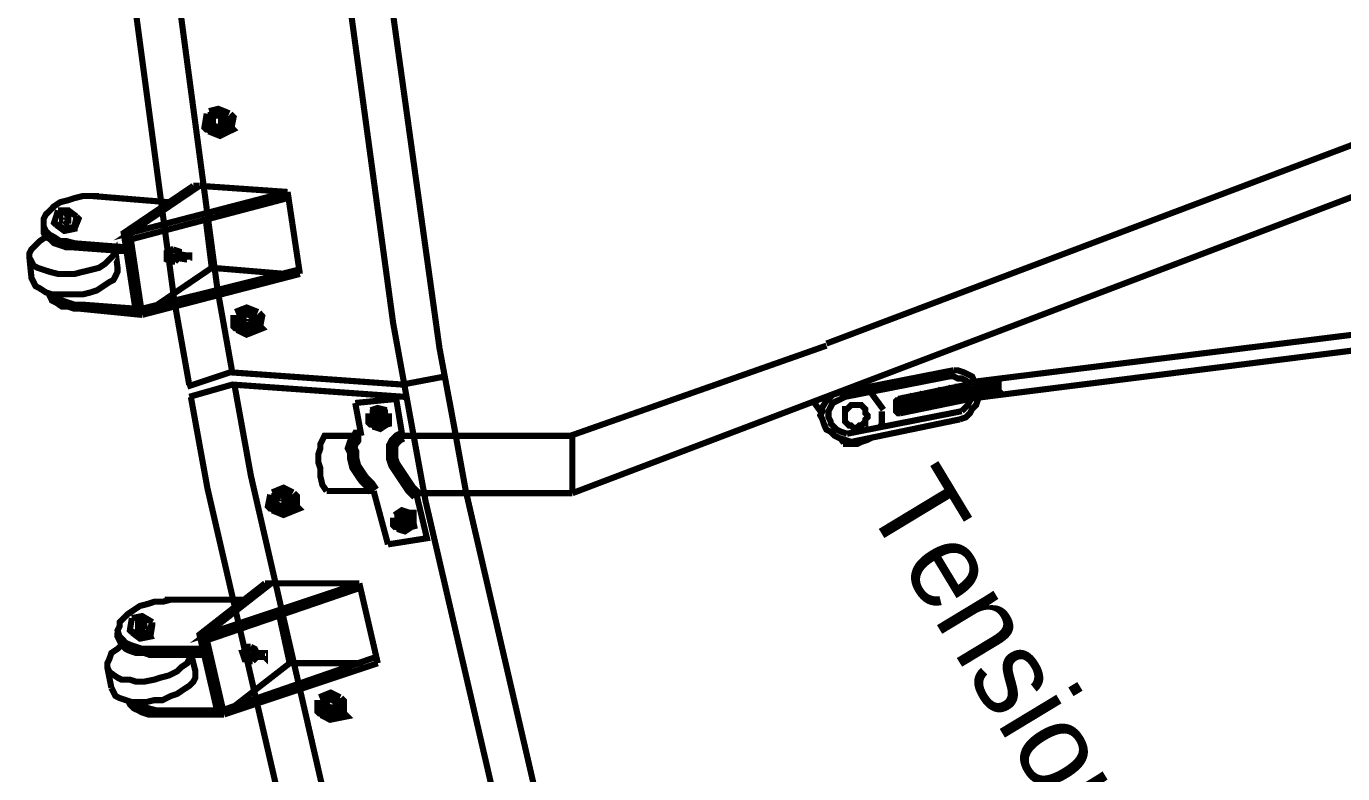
# Model space of a CAD drawing. Extents: x 0 to 11.7, y 0 to 16.5.
# Drawn here: x 4.35 to 5.421, y 9.121 to 9.729 of the extents above; entities that cross this region are included whole.
import ezdxf

# ---------------------------------------------------------------- set-up
doc = ezdxf.new("R2010")
doc.units = 0
doc.layers.get('0').update_dxf_attribs({"linetype": 'CONTINUOUS'})

msp = doc.modelspace()

# ---------------------------------------------------------------- linework, layer by layer
at = {"color": 0}
for points, const_width in [([(4.60514, 10.2776), (4.60732, 10.2036), (4.63531, 9.83425), (4.68631, 9.46739), (4.69993, 9.39453)], 0.005), ([(4.43207, 10.2733), (4.43419, 10.204), (4.4599, 9.85889), (4.50564, 9.51579), (4.51779, 9.4476)], 0.005), ([(4.39708, 10.2633), (4.39919, 10.1941), (4.42492, 9.8489), (4.47065, 9.50581), (4.48275, 9.43761)], 0.005), ([(4.5721, 10.2633), (4.57428, 10.1924), (4.60097, 9.83886), (4.64865, 9.48753), (4.66135, 9.41769)], 0.005), ([(6.59776, 10.0744), (5.00108, 9.47114)], 0.005), ([(6.60612, 10.0378), (5.00944, 9.4311), (4.79443, 9.34944)], 0.005), ([(6.98281, 9.67111), (5.1161, 9.43946)], 0.005), ([(4.49946, 9.64611), (4.49778, 9.64779), (4.49946, 9.65776)], 0.01), ([(4.49778, 9.64779), (4.50613, 9.64442), (4.51281, 9.64779), (4.51443, 9.65608)], 0.01), ([(4.51443, 9.65608), (4.50613, 9.65944), (4.49946, 9.65776)], 0.01), ([(4.51443, 9.64611), (4.51611, 9.65446), (4.51443, 9.65608)], 0.01), ([(6.98611, 9.66114), (5.1161, 9.42611)], 0.005), ([(4.49946, 9.64611), (4.50776, 9.64279), (4.51443, 9.64611), (4.51281, 9.64779)], 0.01), ([(4.50444, 9.6511), (4.50276, 9.6511)], 0.01), ([(4.50776, 9.65278), (4.50613, 9.65278)], 0.01), ([(4.50776, 9.64279), (4.50613, 9.64442)], 0.01), ([(4.40944, 9.5911), (4.40278, 9.5911), (4.39611, 9.5911), (4.38943, 9.58946), (4.38444, 9.58778), (4.37776, 9.5861), (4.37278, 9.58279), (4.36947, 9.57943), (4.3661, 9.57611), (4.36442, 9.57275), (4.36442, 9.56944), (4.36442, 9.56614), (4.3661, 9.56278), (4.36947, 9.55946), (4.37278, 9.55778), (4.37776, 9.55447), (4.38276, 9.55447), (4.38943, 9.55279)], 0.005), ([(4.4661, 9.5861), (4.40446, 9.5911)], 0.005), ([(4.56278, 9.59446), (4.43446, 9.56108), (4.4911, 9.59944)], 0.005), ([(4.48611, 9.59944), (4.42947, 9.56108), (4.43946, 9.4961)], 0.005), ([(4.4911, 9.59944), (4.48611, 9.59944)], 0.005), ([(4.4911, 9.59944), (4.56278, 9.59446)], 0.005), ([(4.56278, 9.59446), (4.57275, 9.52778)], 0.005), ([(4.56278, 9.58946), (4.43608, 9.5561)], 0.005), ([(4.37446, 9.56776), (4.37278, 9.56944), (4.37608, 9.57943)], 0.005), ([(4.37278, 9.56944), (4.38113, 9.56446), (4.38943, 9.56614), (4.39111, 9.57443)], 0.005), ([(4.39111, 9.57443), (4.38444, 9.57943), (4.37608, 9.57943)], 0.005), ([(4.38113, 9.57275), (4.38444, 9.57275), (4.38444, 9.57443), (4.38276, 9.57443), (4.38276, 9.57611), (4.38113, 9.57443), (4.37944, 9.57443), (4.37944, 9.57275), (4.37944, 9.57112), (4.38113, 9.57112), (4.38276, 9.56944), (4.38276, 9.57112), (4.38444, 9.57112), (4.38444, 9.57275)], 0.005), ([(4.38943, 9.56446), (4.39279, 9.57275), (4.39111, 9.57443)], 0.005), ([(4.4961, 9.57275), (4.50108, 9.53276), (4.56108, 9.52778)], 0.005), ([(4.36442, 9.56776), (4.36442, 9.56446), (4.36442, 9.56108), (4.3661, 9.55778), (4.36947, 9.5561), (4.37278, 9.55279), (4.37776, 9.55111), (4.38276, 9.54943), (4.38943, 9.54943)], 0.005), ([(4.37446, 9.56776), (4.38113, 9.56278), (4.38943, 9.56446), (4.38943, 9.56614)], 0.005), ([(4.38113, 9.56278), (4.38113, 9.56446)], 0.005), ([(4.43446, 9.56108), (4.42947, 9.56108)], 0.005), ([(4.43446, 9.56108), (4.44444, 9.49447)], 0.005), ([(4.35275, 9.54113), (4.35444, 9.52447), (4.35612, 9.52111), (4.35781, 9.51779), (4.36111, 9.51611), (4.3661, 9.51281), (4.3711, 9.51113), (4.37608, 9.51113), (4.38276, 9.51113), (4.38943, 9.51113), (4.39611, 9.51113), (4.40278, 9.51281), (4.40776, 9.51443), (4.41276, 9.51779), (4.41775, 9.52111), (4.42111, 9.52279), (4.42279, 9.5261), (4.42443, 9.52946), (4.42443, 9.53276), (4.42279, 9.54611), (4.42111, 9.54275), (4.41775, 9.53944), (4.41444, 9.53614), (4.40944, 9.53276), (4.40278, 9.53108), (4.39611, 9.52946), (4.38943, 9.52778), (4.38276, 9.52778), (4.37608, 9.52778), (4.36947, 9.52946), (4.36442, 9.53108), (4.35943, 9.53276), (4.35612, 9.53444), (4.35444, 9.53776), (4.35275, 9.54113), (4.35275, 9.54443), (4.35444, 9.54779), (4.35781, 9.55111), (4.36111, 9.55447), (4.3661, 9.55778)], 0.005), ([(4.4311, 9.54943), (4.38781, 9.55279)], 0.005), ([(4.43278, 9.54611), (4.38781, 9.54943)], 0.005), ([(4.46446, 9.54443), (4.46778, 9.54779)], 0.005), ([(4.4661, 9.54443), (4.46446, 9.54443), (4.46446, 9.53944), (4.46778, 9.53776)], 0.005), ([(4.47114, 9.53776), (4.46946, 9.53776), (4.46446, 9.53944)], 0.005), ([(4.46946, 9.54779), (4.4661, 9.54443), (4.46778, 9.53776), (4.47114, 9.53776)], 0.005), ([(4.46946, 9.54779), (4.46778, 9.54779)], 0.005), ([(4.46946, 9.54779), (4.47444, 9.54611), (4.47444, 9.54443)], 0.005), ([(4.47114, 9.54443), (4.47114, 9.54275), (4.46946, 9.54275), (4.46946, 9.54113), (4.47114, 9.54113)], 0.005), ([(4.48112, 9.54275), (4.47114, 9.54443)], 0.005), ([(4.47444, 9.54113), (4.47114, 9.53776)], 0.005), ([(4.48112, 9.53944), (4.47114, 9.54113)], 0.005), ([(4.57113, 9.53108), (4.44444, 9.49946)], 0.005), ([(4.57275, 9.52778), (4.44444, 9.49447)], 0.005), ([(4.45443, 9.50108), (4.50108, 9.53276)], 0.005), ([(4.44444, 9.49447), (4.39442, 9.49946), (4.38943, 9.49946), (4.38444, 9.50108), (4.37944, 9.50108), (4.37446, 9.50444), (4.3711, 9.50612), (4.36947, 9.50944), (4.36778, 9.51281)], 0.005), ([(4.43946, 9.49946), (4.39611, 9.50276), (4.38943, 9.50276), (4.38444, 9.50444), (4.37944, 9.50612), (4.37446, 9.50944), (4.37278, 9.51113)], 0.005), ([(4.53776, 9.49447), (4.52946, 9.49778), (4.52111, 9.49447)], 0.01), ([(4.52279, 9.48443), (4.52111, 9.48611), (4.52111, 9.49447)], 0.01), ([(4.52111, 9.48611), (4.52778, 9.48281), (4.53614, 9.48611), (4.53776, 9.49447)], 0.01), ([(4.53776, 9.48443), (4.53944, 9.49278), (4.53776, 9.49447)], 0.01), ([(4.52279, 9.48443), (4.52946, 9.48112), (4.53776, 9.48443), (4.53614, 9.48611)], 0.01), ([(4.52946, 9.4911), (4.52778, 9.4911)], 0.01), ([(4.52946, 9.48112), (4.52778, 9.48281)], 0.01), ([(4.52946, 9.48942), (4.52946, 9.4911)], 0.01), ([(5.00108, 9.46946), (4.79275, 9.39611)], 0.005), ([(4.69114, 9.44444), (4.65608, 9.43778), (4.51611, 9.44775), (4.48112, 9.43608)], 0.005), ([(5.10113, 9.44444), (5.01611, 9.42779), (5.01281, 9.42611), (5.00944, 9.42443), (5.00613, 9.42279), (5.00444, 9.41943), (5.00276, 9.41613), (5.00276, 9.41444), (5.00276, 9.41114), (5.00444, 9.40776), (5.00444, 9.40608), (5.00776, 9.40278), (5.00944, 9.4011), (5.01281, 9.39947), (5.01779, 9.39779)], 0.005), ([(5.10444, 9.44943), (5.01112, 9.4311)], 0.005), ([(5.10113, 9.44444), (5.10444, 9.44444), (5.10781, 9.44276), (5.11111, 9.44276), (5.11442, 9.44114), (5.1161, 9.43946), (5.11778, 9.43608), (5.11947, 9.43446), (5.11947, 9.4311), (5.11947, 9.42779), (5.11778, 9.42443), (5.1161, 9.42111), (5.11279, 9.41775), (5.11111, 9.41613)], 0.005), ([(5.10444, 9.44943), (5.10781, 9.44943), (5.11279, 9.44775), (5.1161, 9.44612), (5.11947, 9.44444), (5.1211, 9.44114), (5.12278, 9.43778), (5.12446, 9.43446), (5.12446, 9.42947), (5.12446, 9.42611), (5.12278, 9.42111), (5.11947, 9.41775), (5.11778, 9.41444), (5.11442, 9.41114), (5.10943, 9.40944)], 0.005), ([(5.14279, 9.44276), (5.14111, 9.44114), (5.14111, 9.43946), (5.14111, 9.43778), (5.14111, 9.43608), (5.14111, 9.43446), (5.14111, 9.43278), (5.14279, 9.4311), (5.14442, 9.42947)], 0.005), ([(4.65776, 9.42779), (4.51779, 9.43778), (4.48281, 9.42779)], 0.005), ([(4.51947, 9.43793), (4.53288, 9.36376), (4.61714, 8.99675), (4.72444, 8.63579), (4.74935, 8.56461)], 0.005), ([(5.01112, 9.4311), (5.00613, 9.42947), (5.00276, 9.42611), (5.00108, 9.42443), (4.99778, 9.41943), (4.99778, 9.41613), (4.9961, 9.41276), (4.99778, 9.40944), (4.99946, 9.40446), (5.00108, 9.4011), (5.00444, 9.39947), (5.00776, 9.39611), (5.01112, 9.39442), (5.01611, 9.39279), (5.02111, 9.39111)], 0.005), ([(5.03093, 9.43978), (5.03108, 9.43956), (5.03267, 9.43733), (5.03282, 9.43713)], 0.005), ([(5.03608, 9.43272), (5.03706, 9.43147), (5.0465, 9.41862), (5.04742, 9.41732)], 0.005), ([(5.1161, 9.43778), (5.05946, 9.42611)], 0.005), ([(5.07943, 9.4311), (5.07781, 9.42947), (5.07781, 9.42779), (5.07781, 9.42611), (5.07781, 9.42443), (5.07781, 9.42279), (5.07781, 9.42111), (5.07943, 9.41943), (5.08111, 9.41775)], 0.005), ([(5.08111, 9.4311), (5.08111, 9.42947), (5.07943, 9.42779), (5.07943, 9.42611), (5.07943, 9.42443), (5.08111, 9.42279), (5.08111, 9.42111), (5.08279, 9.41943), (5.08279, 9.41775)], 0.005), ([(5.08442, 9.4311), (5.08279, 9.42947), (5.08279, 9.42779), (5.08279, 9.42611), (5.08442, 9.42279), (5.0861, 9.42111), (5.0861, 9.41943)], 0.005), ([(5.08778, 9.43278), (5.08778, 9.4311), (5.0861, 9.42947), (5.0861, 9.42779), (5.0861, 9.42611), (5.0861, 9.42443), (5.08778, 9.42279), (5.08778, 9.42111), (5.08946, 9.41943)], 0.005), ([(5.0911, 9.43278), (5.08946, 9.4311), (5.08946, 9.42947), (5.08946, 9.42779), (5.08946, 9.42611), (5.08946, 9.42443), (5.0911, 9.42279), (5.0911, 9.42111), (5.09278, 9.42111)], 0.005), ([(5.09446, 9.43446), (5.09278, 9.43278), (5.09278, 9.4311), (5.09278, 9.42947), (5.09278, 9.42779), (5.09278, 9.42611), (5.09278, 9.42443), (5.09446, 9.42279), (5.09614, 9.42111)], 0.005), ([(5.09614, 9.43446), (5.09614, 9.43278), (5.09446, 9.4311), (5.09446, 9.42947), (5.09446, 9.42779), (5.09614, 9.42611), (5.09614, 9.42443), (5.09776, 9.42279), (5.09776, 9.42111)], 0.005), ([(5.09944, 9.43446), (5.09776, 9.43278), (5.09776, 9.4311), (5.09776, 9.42947), (5.09776, 9.42779), (5.09776, 9.42611), (5.09944, 9.42443), (5.09944, 9.42279), (5.10113, 9.42279)], 0.005), ([(5.10275, 9.43608), (5.10113, 9.43446), (5.10113, 9.43278), (5.10113, 9.4311), (5.10113, 9.42947), (5.10113, 9.42779), (5.10275, 9.42611), (5.10275, 9.42443), (5.10444, 9.42279)], 0.005), ([(5.10612, 9.43608), (5.10444, 9.43446), (5.10444, 9.43278), (5.10444, 9.4311), (5.10444, 9.42947), (5.10444, 9.42779), (5.10444, 9.42611), (5.10612, 9.42443), (5.10781, 9.42279)], 0.005), ([(5.10943, 9.43608), (5.10781, 9.43608), (5.10781, 9.43446), (5.10781, 9.43278), (5.10781, 9.42947), (5.10781, 9.42779), (5.10781, 9.42611), (5.10943, 9.42611), (5.11111, 9.42443)], 0.005), ([(5.11111, 9.43778), (5.11111, 9.43608), (5.11111, 9.43446), (5.10943, 9.43278), (5.10943, 9.4311), (5.11111, 9.42947), (5.11111, 9.42779), (5.11279, 9.42611), (5.11279, 9.42443)], 0.005), ([(5.11442, 9.43778), (5.11442, 9.43608), (5.11279, 9.43446), (5.11279, 9.43278), (5.11279, 9.4311), (5.11442, 9.42947), (5.11442, 9.42779), (5.1161, 9.42611)], 0.005), ([(5.11778, 9.43778), (5.1161, 9.43608), (5.1161, 9.43446), (5.1161, 9.43278), (5.1161, 9.4311), (5.11778, 9.42947), (5.11947, 9.42779)], 0.005), ([(5.12446, 9.43946), (5.12278, 9.43778)], 0.005), ([(5.12608, 9.44114), (5.12608, 9.43946), (5.12446, 9.43778), (5.12446, 9.43608), (5.12446, 9.43446), (5.12608, 9.43278), (5.12608, 9.4311), (5.12776, 9.42947), (5.12776, 9.42779)], 0.005), ([(5.12944, 9.43946), (5.12776, 9.43778), (5.12776, 9.43446), (5.12776, 9.43278), (5.12776, 9.4311), (5.12944, 9.42947), (5.13113, 9.42779)], 0.005), ([(5.13276, 9.43946), (5.13113, 9.43778), (5.13113, 9.43608), (5.13113, 9.43446), (5.13113, 9.4311), (5.13276, 9.4311), (5.13444, 9.42947), (5.13444, 9.42779)], 0.005), ([(5.13612, 9.44114), (5.13612, 9.43946), (5.13444, 9.43778), (5.13444, 9.43608), (5.13444, 9.43446), (5.13444, 9.43278), (5.13612, 9.4311), (5.13612, 9.42947), (5.13781, 9.42779)], 0.005), ([(5.13943, 9.44114), (5.13781, 9.43946), (5.13781, 9.43778), (5.13781, 9.43608), (5.13781, 9.43446), (5.13781, 9.43278), (5.13943, 9.4311), (5.13943, 9.42947), (5.14111, 9.42947)], 0.005), ([(4.4841, 9.42763), (4.49756, 9.35346), (4.58225, 8.98649), (4.69011, 8.62571), (4.71506, 8.55458)], 0.005), ([(4.6511, 9.42611), (4.61778, 9.42279)], 0.005), ([(4.61778, 9.42279), (4.62278, 9.39611)], 0.005), ([(4.6511, 9.42611), (4.65608, 9.39611)], 0.005), ([(4.69428, 9.42518), (4.70779, 9.35086), (4.79292, 8.98292), (4.90121, 8.62115), (4.92632, 8.54986)], 0.005), ([(4.99072, 9.4235), (4.99132, 9.42275), (4.99696, 9.41504), (4.9975, 9.41422)], 0.005), ([(5.05946, 9.42611), (5.05778, 9.42443), (5.05778, 9.42279), (5.05778, 9.42111), (5.05778, 9.41943), (5.05778, 9.41775), (5.05778, 9.41613), (5.05946, 9.41444), (5.06108, 9.41444)], 0.005), ([(5.06108, 9.42779), (5.06108, 9.42611), (5.05946, 9.42443), (5.05946, 9.42279), (5.05946, 9.42111), (5.05946, 9.41943), (5.06108, 9.41775), (5.06108, 9.41613), (5.06278, 9.41444)], 0.005), ([(5.11778, 9.42611), (5.06108, 9.41444)], 0.005), ([(5.06446, 9.42779), (5.06278, 9.42611), (5.06278, 9.42443), (5.06278, 9.42279), (5.06278, 9.42111), (5.06278, 9.41943), (5.06278, 9.41775), (5.06446, 9.41613), (5.06614, 9.41444)], 0.005), ([(5.06776, 9.42779), (5.06614, 9.42611), (5.06614, 9.42443), (5.06614, 9.42279), (5.06614, 9.42111), (5.06614, 9.41943), (5.06614, 9.41775), (5.06776, 9.41613), (5.06944, 9.41613)], 0.005), ([(5.07113, 9.42947), (5.06944, 9.42779), (5.06944, 9.42611), (5.06944, 9.42443), (5.06944, 9.42279), (5.06944, 9.42111), (5.06944, 9.41943), (5.07113, 9.41775), (5.07275, 9.41613)], 0.005), ([(5.07275, 9.42947), (5.07275, 9.42779), (5.07275, 9.42611), (5.07113, 9.42443), (5.07113, 9.42279), (5.07275, 9.42111), (5.07275, 9.41943), (5.07443, 9.41775), (5.07443, 9.41613)], 0.005), ([(5.07611, 9.42947), (5.07443, 9.42779), (5.07443, 9.42611), (5.07443, 9.42279), (5.07443, 9.42111), (5.07611, 9.41943), (5.07781, 9.41943), (5.07781, 9.41775)], 0.005), ([(5.12446, 9.42779), (5.12608, 9.42779)], 0.005), ([(4.64279, 9.41444), (4.63612, 9.41613), (4.63113, 9.41444)], 0.01), ([(4.63276, 9.40608), (4.63113, 9.40776), (4.63113, 9.41444)], 0.01), ([(4.63113, 9.40776), (4.63612, 9.40608), (4.64279, 9.40776), (4.64279, 9.41444)], 0.01), ([(4.64279, 9.41444), (4.64279, 9.40776), (4.63781, 9.40446), (4.63276, 9.40608)], 0.01), ([(4.63612, 9.41114), (4.63612, 9.41276)], 0.01), ([(4.63781, 9.41114), (4.63612, 9.41114)], 0.01), ([(4.66135, 9.41769), (4.67492, 9.34332), (4.76014, 8.97537), (4.8686, 8.61356), (4.89372, 8.54221)], 0.005), ([(5.11111, 9.41613), (5.01779, 9.39779)], 0.005), ([(5.10943, 9.40944), (5.02111, 9.39111)], 0.005), ([(5.04443, 9.40278), (5.04611, 9.40608), (5.04611, 9.40944), (5.04611, 9.41276), (5.04611, 9.41613)], 0.005), ([(4.62278, 9.39611), (4.61947, 9.39611), (4.61778, 9.39279), (4.6161, 9.39111), (4.61442, 9.38613), (4.6161, 9.38276), (4.6161, 9.37776), (4.61778, 9.3711), (4.6211, 9.3661), (4.62446, 9.36111), (4.62944, 9.35612), (4.63276, 9.35113)], 0.01), ([(4.63781, 9.40446), (4.63612, 9.40608)], 0.01), ([(4.65608, 9.39611), (4.65278, 9.39442), (4.6511, 9.39279), (4.64947, 9.39111), (4.64779, 9.38781), (4.64779, 9.38276), (4.64779, 9.37776), (4.64947, 9.37278), (4.65278, 9.36778), (4.65608, 9.36279), (4.65944, 9.35781), (4.66276, 9.35275), (4.66775, 9.34776)], 0.01), ([(4.59776, 9.39611), (4.59446, 9.39611), (4.59278, 9.39611), (4.5911, 9.39279), (4.58946, 9.38943), (4.58946, 9.38613), (4.58778, 9.38112), (4.58778, 9.37446), (4.58946, 9.36947), (4.58946, 9.36279), (4.5911, 9.35612), (4.59446, 9.35113)], 0.005), ([(4.6211, 9.39611), (4.59776, 9.39611)], 0.005), ([(4.79275, 9.39611), (4.65608, 9.39611)], 0.005), ([(4.79443, 9.39611), (4.79443, 9.34944)], 0.005), ([(5.01243, 9.39399), (5.01269, 9.39367), (5.01514, 9.3904), (5.01535, 9.39003)], 0.005), ([(5.01443, 9.38943), (5.01779, 9.38943), (5.02279, 9.38943), (5.0261, 9.38943), (5.02946, 9.39111), (5.03444, 9.39279), (5.03776, 9.39442)], 0.005), ([(4.55111, 9.33778), (4.54943, 9.33946), (4.55111, 9.34776)], 0.01), ([(4.54943, 9.33946), (4.55778, 9.3361), (4.56614, 9.33946), (4.56614, 9.34776)], 0.01), ([(4.56614, 9.34776), (4.55946, 9.35113), (4.55111, 9.34776)], 0.01), ([(4.55778, 9.34278), (4.55778, 9.34446)], 0.01), ([(4.55946, 9.34446), (4.55778, 9.34446)], 0.01), ([(4.56776, 9.33778), (4.56776, 9.34614), (4.56614, 9.34776)], 0.01), ([(4.63276, 9.35113), (4.59446, 9.35113)], 0.005), ([(4.63276, 9.35113), (4.64442, 9.30778)], 0.005), ([(4.66775, 9.34776), (4.67611, 9.31278), (4.64442, 9.30778)], 0.005), ([(4.79443, 9.34944), (4.66613, 9.34944)], 0.005), ([(4.55111, 9.33778), (4.55946, 9.33442), (4.56776, 9.33778), (4.56614, 9.33946)], 0.01), ([(4.55946, 9.33442), (4.55778, 9.3361)], 0.01), ([(4.66114, 9.33111), (4.65608, 9.33279), (4.6511, 9.32943)], 0.01), ([(4.6511, 9.32443), (4.65608, 9.32275), (4.66276, 9.32443), (4.66114, 9.33111)], 0.01), ([(4.65278, 9.32275), (4.6511, 9.32443), (4.6511, 9.32943)], 0.01), ([(4.66114, 9.33111), (4.66276, 9.33111), (4.66276, 9.32443), (4.65776, 9.32112), (4.65278, 9.32275)], 0.01), ([(4.65776, 9.32781), (4.65608, 9.32781)], 0.01), ([(4.65776, 9.32112), (4.65608, 9.32275)], 0.01), ([(4.6211, 9.2761), (4.4961, 9.23443), (4.54943, 9.2761)], 0.005), ([(4.54443, 9.2761), (4.4911, 9.23443), (4.50613, 9.16943)], 0.005), ([(4.62278, 9.27279), (4.4961, 9.22944)], 0.005), ([(4.54943, 9.2761), (4.54443, 9.2761)], 0.005), ([(4.54943, 9.2761), (4.6211, 9.2761)], 0.005), ([(4.6211, 9.2761), (4.63612, 9.2111)], 0.005), ([(4.46778, 9.26281), (4.4611, 9.26113), (4.45443, 9.26113), (4.44943, 9.25944), (4.44276, 9.25776), (4.43778, 9.25444), (4.43278, 9.25108), (4.42947, 9.24778), (4.42611, 9.24447), (4.42611, 9.2411), (4.42443, 9.23779), (4.42611, 9.23281), (4.42779, 9.23112), (4.4311, 9.22775), (4.43446, 9.22613), (4.43946, 9.22444), (4.44444, 9.22276), (4.45111, 9.22276)], 0.005), ([(4.5261, 9.26281), (4.46278, 9.26281)], 0.005), ([(4.45281, 9.24447), (4.44444, 9.24946), (4.43608, 9.24778)], 0.005), ([(4.5561, 9.24946), (4.56446, 9.2111), (4.62446, 9.2111)], 0.005), ([(4.43608, 9.23611), (4.43446, 9.23779), (4.43608, 9.24778)], 0.005), ([(4.43446, 9.23779), (4.44114, 9.23443), (4.44943, 9.23611), (4.45281, 9.24447)], 0.005), ([(4.44276, 9.2411), (4.44276, 9.24278)], 0.005), ([(4.44444, 9.2411), (4.44276, 9.2411)], 0.005), ([(4.45111, 9.23281), (4.45281, 9.24278), (4.45281, 9.24447)], 0.005), ([(4.42443, 9.23611), (4.42443, 9.23281), (4.42611, 9.22944), (4.42779, 9.22613), (4.4311, 9.22276), (4.43446, 9.22114), (4.43946, 9.21946), (4.44613, 9.21946), (4.45111, 9.21778)], 0.005), ([(4.43608, 9.23611), (4.44276, 9.23112), (4.45111, 9.23281), (4.44943, 9.23611)], 0.005), ([(4.44276, 9.23112), (4.44114, 9.23443)], 0.005), ([(4.4961, 9.23443), (4.4911, 9.23443)], 0.005), ([(4.4961, 9.23443), (4.51112, 9.16943)], 0.005), ([(4.42779, 9.22613), (4.42443, 9.22276), (4.41943, 9.21946), (4.41775, 9.21446), (4.41613, 9.2111), (4.41613, 9.20779), (4.41775, 9.20443), (4.41943, 9.20281), (4.42443, 9.19943), (4.42779, 9.19775), (4.43446, 9.19775), (4.43946, 9.19612), (4.44613, 9.19612), (4.45443, 9.19775), (4.45942, 9.19943), (4.4661, 9.20111), (4.47276, 9.20443), (4.47613, 9.20779), (4.48112, 9.2111), (4.48281, 9.21446), (4.48443, 9.21778)], 0.005), ([(4.49278, 9.22276), (4.44943, 9.22276)], 0.005), ([(4.49447, 9.21778), (4.44943, 9.21778)], 0.005), ([(4.48443, 9.21778), (4.48779, 9.20443)], 0.005), ([(4.52946, 9.21946), (4.5261, 9.21946), (4.52778, 9.21446), (4.53108, 9.21446)], 0.005), ([(4.5261, 9.21946), (4.52946, 9.22444)], 0.005), ([(4.53276, 9.22444), (4.52946, 9.21946), (4.53108, 9.21446), (4.53444, 9.21278)], 0.005), ([(4.53276, 9.22444), (4.52946, 9.22444)], 0.005), ([(4.53276, 9.22444), (4.53614, 9.22276), (4.53776, 9.21946)], 0.005), ([(4.54443, 9.21946), (4.53276, 9.21946)], 0.005), ([(4.53276, 9.21946), (4.53276, 9.21778), (4.53276, 9.2161)], 0.005), ([(4.41613, 9.20779), (4.41943, 9.19114)], 0.005), ([(4.41943, 9.19114), (4.42111, 9.18778), (4.42279, 9.18446), (4.42611, 9.18278), (4.4311, 9.1811), (4.43608, 9.17947), (4.44276, 9.17947), (4.44775, 9.17947), (4.45443, 9.1811), (4.4611, 9.1811), (4.46778, 9.18446), (4.47276, 9.18608), (4.47775, 9.18946), (4.48281, 9.19276), (4.48611, 9.19612), (4.48779, 9.19943), (4.48779, 9.20281), (4.48779, 9.20611)], 0.005), ([(4.63444, 9.2161), (4.50944, 9.17279)], 0.005), ([(4.63612, 9.2111), (4.51112, 9.16943)], 0.005), ([(4.51942, 9.17611), (4.56446, 9.2111)], 0.005), ([(4.53444, 9.21278), (4.53108, 9.21278), (4.52778, 9.21446)], 0.005), ([(4.54443, 9.2161), (4.53276, 9.2161)], 0.005), ([(4.53776, 9.2161), (4.53444, 9.21278)], 0.005), ([(4.60444, 9.1811), (4.59776, 9.18446), (4.58946, 9.1811)], 0.01), ([(4.51112, 9.16943), (4.4611, 9.16943), (4.45611, 9.16943), (4.44943, 9.16943), (4.44444, 9.17111), (4.44114, 9.17279), (4.43778, 9.17443), (4.43446, 9.17779), (4.43278, 9.1811)], 0.005), ([(4.50444, 9.17279), (4.4611, 9.17279), (4.45611, 9.17279), (4.44943, 9.17443), (4.44444, 9.17611), (4.44114, 9.17779), (4.43778, 9.17947)], 0.005), ([(4.5911, 9.17111), (4.58946, 9.17279), (4.58946, 9.1811)], 0.01), ([(4.58946, 9.17279), (4.59614, 9.16943), (4.60444, 9.17111), (4.60444, 9.1811)], 0.01), ([(4.5911, 9.17111), (4.59776, 9.16775), (4.60612, 9.16943), (4.60444, 9.17111)], 0.01), ([(4.59446, 9.17443), (4.59446, 9.17611)], 0.01), ([(4.59776, 9.17779), (4.59614, 9.17611)], 0.01), ([(4.59776, 9.17611), (4.59776, 9.17779)], 0.01), ([(4.60612, 9.16943), (4.60612, 9.17947), (4.60444, 9.1811)], 0.01), ([(4.59776, 9.16775), (4.59614, 9.16943)], 0.01)]:
    msp.add_lwpolyline(points, dxfattribs=dict(at, const_width=const_width))
for points, const_width in [([(4.50944, 9.65278), (4.50944, 9.65446), (4.50776, 9.65446), (4.50613, 9.65446), (4.50444, 9.65446), (4.50276, 9.65446), (4.50276, 9.65278), (4.50276, 9.6511), (4.50444, 9.6511), (4.50613, 9.6511), (4.50776, 9.6511), (4.50944, 9.6511), (4.50944, 9.65278)], 0.01), ([(4.50613, 9.65278), (4.50613, 9.65278)], 0.01), ([(4.50944, 9.65278), (4.50944, 9.65278)], 0.01), ([(4.38276, 9.57275), (4.38276, 9.57275)], 0.005), ([(4.48112, 9.54275), (4.48112, 9.54113), (4.48112, 9.53944), (4.48112, 9.54113), (4.48281, 9.54113), (4.48281, 9.54275), (4.48112, 9.54275)], 0.005), ([(4.53276, 9.4911), (4.53108, 9.4911), (4.53108, 9.49278), (4.52946, 9.49278), (4.52778, 9.49278), (4.5261, 9.49278), (4.5261, 9.4911), (4.5261, 9.48942), (4.52778, 9.48942), (4.52778, 9.48779), (4.52946, 9.48779), (4.53108, 9.48942), (4.53276, 9.48942), (4.53276, 9.4911)], 0.01), ([(4.5261, 9.48942), (4.5261, 9.48942)], 0.01), ([(4.53276, 9.4911), (4.53276, 9.4911)], 0.01), ([(5.03276, 9.41613), (5.03276, 9.41775), (5.03108, 9.41943), (5.02946, 9.42111), (5.02778, 9.42111), (5.0261, 9.42111), (5.02447, 9.42111), (5.02279, 9.42111), (5.02111, 9.42111), (5.01942, 9.41943), (5.01779, 9.41775), (5.01611, 9.41775), (5.01611, 9.41613), (5.01611, 9.41444), (5.01611, 9.41276), (5.01611, 9.41114), (5.01611, 9.40944), (5.01611, 9.40776), (5.01779, 9.40608), (5.01942, 9.40446), (5.02111, 9.40446), (5.02279, 9.40278), (5.02447, 9.40278), (5.0261, 9.40278), (5.02778, 9.40446), (5.02946, 9.40446), (5.03108, 9.40608), (5.03276, 9.40608), (5.03276, 9.40776), (5.03276, 9.40944), (5.03444, 9.41114), (5.03444, 9.41276), (5.03276, 9.41444), (5.03276, 9.41613)], 0.005), ([(4.51779, 9.41276), (4.51779, 9.41276)], 0.005), ([(4.63943, 9.41276), (4.63781, 9.41276), (4.63612, 9.41276), (4.63444, 9.41276), (4.63444, 9.41114), (4.63444, 9.40944), (4.63612, 9.40944), (4.63781, 9.40944), (4.63781, 9.41114), (4.63943, 9.41114), (4.63943, 9.41276)], 0.01), ([(4.63444, 9.41114), (4.63444, 9.41114)], 0.01), ([(4.63943, 9.41276), (4.63943, 9.41276)], 0.01), ([(4.64279, 9.41444), (4.64279, 9.41444)], 0.01), ([(4.64279, 9.40776), (4.64279, 9.40776)], 0.01), ([(4.56108, 9.34446), (4.56108, 9.34614), (4.55946, 9.34614), (4.55778, 9.34614), (4.5561, 9.34614), (4.5561, 9.34446), (4.55447, 9.34446), (4.55447, 9.34278), (4.5561, 9.34278), (4.5561, 9.3411), (4.55778, 9.3411), (4.55946, 9.3411), (4.56108, 9.34278), (4.56108, 9.34446)], 0.01), ([(4.5561, 9.34278), (4.5561, 9.34278)], 0.01), ([(4.56108, 9.34446), (4.56108, 9.34446)], 0.01), ([(4.65944, 9.32781), (4.65944, 9.32943), (4.65776, 9.32943), (4.65608, 9.32943), (4.65446, 9.32943), (4.65446, 9.32781), (4.65446, 9.32611), (4.65608, 9.32611), (4.65776, 9.32611), (4.65776, 9.32781), (4.65944, 9.32781)], 0.01), ([(4.65446, 9.32611), (4.65446, 9.32611)], 0.01), ([(4.65608, 9.32781), (4.65608, 9.32781)], 0.01), ([(4.66276, 9.32443), (4.66276, 9.32443)], 0.01), ([(4.44613, 9.2411), (4.44613, 9.24278), (4.44444, 9.24278), (4.44444, 9.24447), (4.44276, 9.24447), (4.44114, 9.24447), (4.44114, 9.24278), (4.44114, 9.2411), (4.44114, 9.23942), (4.44276, 9.23942), (4.44444, 9.23942), (4.44444, 9.2411), (4.44613, 9.2411)], 0.005), ([(4.54443, 9.21946), (4.54275, 9.21946), (4.54275, 9.21778), (4.54443, 9.2161), (4.54443, 9.21778), (4.54443, 9.21946)], 0.005), ([(4.60113, 9.17779), (4.59944, 9.17779), (4.59944, 9.17947), (4.59776, 9.17947), (4.59614, 9.17947), (4.59446, 9.17947), (4.59446, 9.17779), (4.59446, 9.17611), (4.59446, 9.17443), (4.59614, 9.17443), (4.59776, 9.17443), (4.59944, 9.17443), (4.59944, 9.17611), (4.60113, 9.17611), (4.60113, 9.17779)], 0.01)]:
    msp.add_lwpolyline(points, close=True, dxfattribs=dict(at, const_width=const_width))

# ---------------------------------------------------------------- texts
msp.add_text('Tension Bar', height=0.0700001, rotation=301.152, dxfattribs=at).set_placement((5.03111, 9.34111))

doc.saveas('drawing.dxf')
